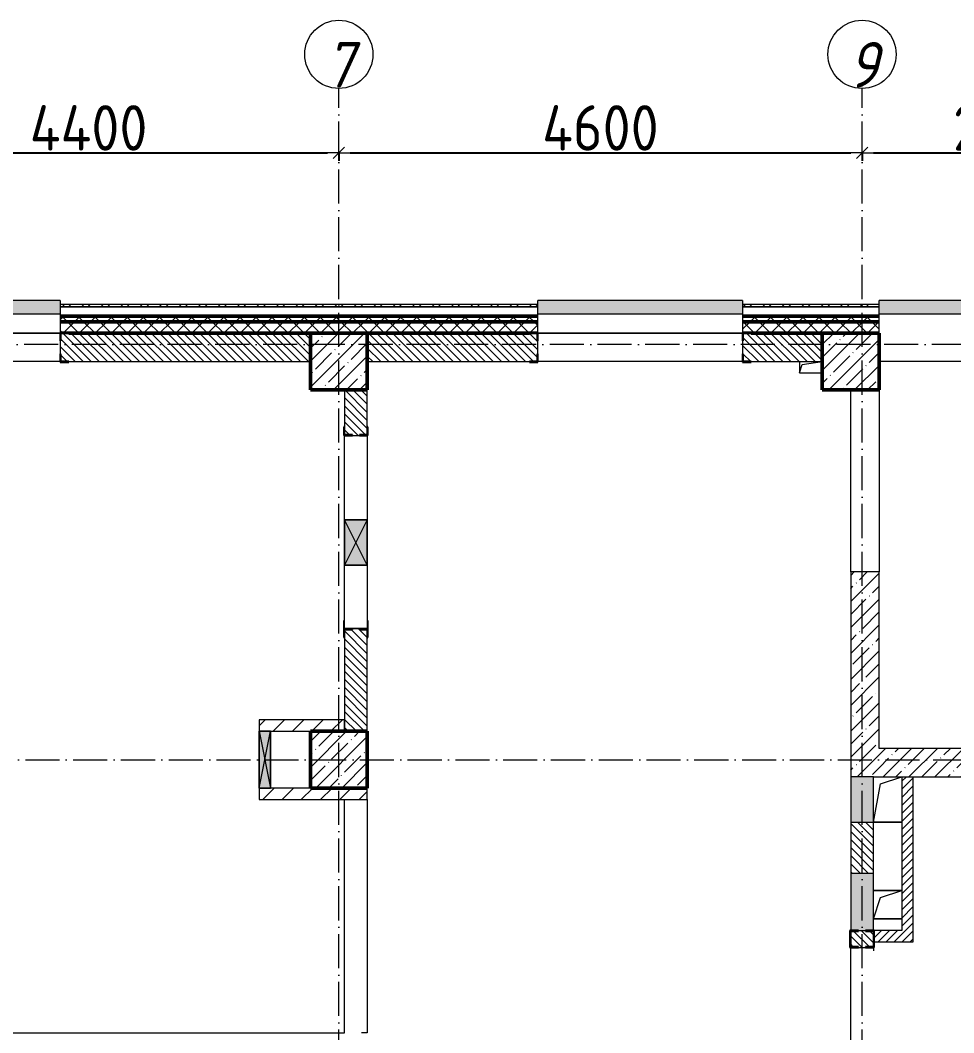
# Model space of a CAD drawing. Header units: millimetres. Extents: x -213536 to 1564669, y -45299 to 942238.
# Drawn here: x 149478 to 157685, y 500597 to 509497 of the extents above; entities that cross this region are included whole.
import ezdxf

# ---------------------------------------------------------------- set-up
doc = ezdxf.new("R2010")
doc.units = ezdxf.units.MM
doc.linetypes.add('50_200_ШТРИХ_1Т_ш5_п1_п1_', pattern=[700, 500, -100, 0, -100])
for name, color, linetype, lineweight in [('A-____-____-DIMS', 7, 'Continuous', 9), ('A-DETL-GENF-OTLN', 7, 'Continuous', 9), ('A-FLOR-____-OTLN', 7, 'Continuous', 9), ('A-GENM-____-MCUT', 7, 'Continuous', 25), ('A-GENM-____-OTLN', 7, 'Continuous', 9), ('A-GENM-____-OTLN-1', 7, 'Continuous', 25), ('A-GLAZ-____-OTLN', 7, 'Continuous', 9), ('A-WALL-____-MCUT-1', 7, 'Continuous', 9), ('A-WALL-____-MCUT-2', 7, 'Continuous', 50), ('A-WALL-____-MCUT-3', 7, 'Continuous', 9), ('A-WALL-____-OTLN', 7, 'Continuous', 9), ('A-WALL-____-PATT-1', 7, 'Continuous', 9), ('A-WALL-FNSH-MCUT-1', 7, 'Continuous', 9), ('I-WALL-____-OTLN', 7, 'Continuous', 9), ('S-COLS-____-MCUT', 7, 'Continuous', 50), ('S-COLS-____-OTLN', 7, 'Continuous', 9), ('S-GRID-____-IDEN', 7, 'Continuous', 9), ('S-GRID-____-OTLN-1', 7, '50_200_ШТРИХ_1Т_ш5_п1_п1_', 9)]:
    doc.layers.add(name, color=color, linetype=linetype, lineweight=lineweight)
doc.layers.add('A-GLAZ-____-OTLN-1', color=7, linetype='Continuous', lineweight=9, true_color=0xc0c0c0)
doc.styles.add('ISOCPEUR_I', font='isocpeui.ttf', dxfattribs={"width": 0.9, "height": 2.5})
doc.styles.add('СПДС', font='isocpeur.ttf', dxfattribs={"width": 0.9})
doc.dimstyles.new('Размера А3', dxfattribs={"dimtxt": 200, "dimasz": 100, "dimexe": 70, "dimexo": 100, "dimgap": 20, "dimtad": 1, "dimdec": 0, "dimrnd": 10, "dimzin": 0, "dimdsep": 46, "dimtxsty": 'СПДС', "dimblk": 'ARROWHEAD_6', "dimcen": 1, "dimclrd": 256, "dimclre": 256, "dimclrt": 256, "dimazin": 0, "dimtfac": 1, "dimtdec": 0, "dimtmove": 2, "dimatfit": 3, "dimfxl": 1, "dimtolj": 1, "dimtzin": 0, "dimarcsym": 0})
pattern_1 = [(135, (142429.057, 459015.94), (-35.35534, -35.35534), [])]
pattern_2 = [(45, (142429.06, 459015.94), (-70.71068, 70.71068), []), (135, (142429.06, 459015.94), (-70.71068, -70.71068), [])]
pattern_3 = [(45, (142429.06, 459015.94), (-114.04925, 114.04925), []), (45, (142543.1, 459015.94), (-114.04925, 114.04925), [201.612, -40.322, 3.353, -36.97])]
pattern_4 = [(45, (142429.057, 459015.94), (-35.35534, 35.35534), [])]
pattern_5 = [(45, (142429.06, 459015.94), (-84.8528, 84.8528), [])]

# ---------------------------------------------------------------- blocks, each defined once
blk = doc.blocks.new('BSC_Колонна _Прямоугольная - 500х500-V12-АР1_План отверстий 3 этажа в осях 1-64_А-ГГ')
at = {"layer": 'S-COLS-____-OTLN'}
h = blk.add_hatch(dxfattribs=at)
h.set_pattern_fill('FP_46', color=256, style=0, pattern_type=2)
h.set_pattern_definition([(45, (-9850, -43981.04), (-114.04925, 114.04925), []), (45, (-9735.95, -43981.04), (-114.04925, 114.04925), [201.613, -40.323, 3.353, -36.97])])
h.paths.add_polyline_path([(-250, -250), (250, -250), (250, 250), (-250, 250)], flags=0)
at = {"layer": 'S-COLS-____-MCUT'}
for p, q in [((250, 250), (-250, 250)), ((-250, 250), (-250, -250)), ((250, -250), (250, 250)), ((-250, -250), (250, -250))]:
    blk.add_line(p, q, dxfattribs=at)
blk = doc.blocks.new('BSC_Колонна _Прямоугольная - 500х500-V78-АР1_План отверстий 3 этажа в осях 1-64_А-ГГ')
at = {"layer": 'S-COLS-____-OTLN'}
h = blk.add_hatch(dxfattribs=at)
h.set_pattern_fill('FP_115', color=256, style=0, pattern_type=2)
h.set_pattern_definition([(45, (-9850, -47481.04), (-114.04925, 114.04925), []), (45, (-9735.95, -47481.04), (-114.04925, 114.04925), [201.613, -40.323, 3.353, -36.97])])
h.paths.add_polyline_path([(-250, -250), (250, -250), (250, 250), (-250, 250)], flags=0)
at = {"layer": 'S-COLS-____-MCUT'}
for p, q in [((250, 250), (-250, 250)), ((-250, 250), (-250, -250)), ((250, -250), (250, 250)), ((-250, -250), (250, -250))]:
    blk.add_line(p, q, dxfattribs=at)
blk = doc.blocks.new('Фахверк_СКБ_Уголок - 250_2700-27497298-АР1_План отверстий 3 этажа в осях 1-64_А-ГГ')
at = {"layer": 'A-GENM-____-MCUT'}
for p, q in [((200, 181), (125, 181)), ((125, 181), (125, 106)), ((200, 175), (200, 181)), ((125, 106), (131, 106)), ((131, 106), (131, 175)), ((131, 175), (200, 175)), ((131, -6), (125, -6)), ((125, -6), (125, -81)), ((125, -81), (200, -81)), ((131, -75), (131, -6)), ((200, -75), (131, -75)), ((200, -81), (200, -75))]:
    blk.add_line(p, q, dxfattribs=at)
blk = doc.blocks.new('Фахверк_СКБ_Уголок - 200_3960_зеркало-28268689-АР1_План отверстий 3 этажа в осях 1-64_А-ГГ')
at = {"layer": 'A-GENM-____-MCUT'}
for p, q in [((200, 156), (125, 156)), ((125, 156), (125, 81)), ((131, 81), (131, 150)), ((131, 150), (200, 150)), ((200, 150), (200, 156)), ((125, 81), (131, 81)), ((131, 19), (125, 19)), ((125, 19), (125, -56)), ((131, -50), (131, 19)), ((125, -56), (200, -56)), ((200, -50), (131, -50)), ((200, -56), (200, -50))]:
    blk.add_line(p, q, dxfattribs=at)
blk = doc.blocks.new('154_Стойка_СКБ_Уголок - СМ-2480_200-28346303-АР1_План отверстий 3 этажа в осях 1-64_А-ГГ')
at = {"layer": 'A-GENM-____-MCUT'}
for p, q in [((125, 156), (125, 81)), ((200, 156), (125, 156)), ((131, 81), (131, 150)), ((131, 150), (200, 150)), ((200, 150), (200, 156)), ((125, 81), (131, 81)), ((131, 19), (125, 19)), ((125, 19), (125, -56)), ((131, -50), (131, 19)), ((125, -56), (200, -56)), ((200, -50), (131, -50)), ((200, -56), (200, -50))]:
    blk.add_line(p, q, dxfattribs=at)
blk = doc.blocks.new('Стойка_Влож_Полоса боковая - Полоса-28213942-АР1_План отверстий 3 этажа в осях 1-64_А-ГГ')
at = {"layer": 'A-GENM-____-OTLN'}
for p, q in [((-5, 60), (0, 60)), ((-5, -60), (-5, 60)), ((0, 31), (0, -31)), ((0, -60), (-5, -60))]:
    blk.add_line(p, q, dxfattribs=at)
blk = doc.blocks.new('Стойка_Влож_Уголок_Опорный - Уголок-28213941-АР1_План отверстий 3 этажа в осях 1-64_А-ГГ')
at = {"layer": 'A-GENM-____-OTLN'}
for p, q in [((-212, -6), (-212, 0)), ((0, 0), (0, -6)), ((-212, -75), (-212, -6)), ((-212, -6), (-206, -6)), ((-212, -75), (-206, -75)), ((-6, -6), (0, -6)), ((-6, -75), (0, -75)), ((0, -6), (0, -75))]:
    blk.add_line(p, q, dxfattribs=at)
blk = doc.blocks.new('Фахверк_СКБ_Уголок - 200_3960-28268576-АР1_План отверстий 3 этажа в осях 1-64_А-ГГ')
at = {"layer": 'A-GENM-____-MCUT'}
for p, q in [((200, 156), (125, 156)), ((125, 156), (125, 81)), ((131, 81), (131, 150)), ((131, 150), (200, 150)), ((200, 150), (200, 156)), ((125, 81), (131, 81)), ((131, 19), (125, 19)), ((125, 19), (125, -56)), ((131, -50), (131, 19)), ((125, -56), (200, -56)), ((200, -50), (131, -50)), ((200, -56), (200, -50))]:
    blk.add_line(p, q, dxfattribs=at)
blk = doc.blocks.new('AR_Отверстие Ниша - Лючок-32403984-АР1_План отверстий 3 этажа в осях 1-64_А-ГГ')
at = {"layer": 'A-GLAZ-____-OTLN'}
blk.add_hatch(color=256, dxfattribs=at).paths.add_polyline_path([(200, -100), (200, 100), (-200, 100), (-200, -100), (-104.5, -100)], flags=0)
for p, q in [((200, 100), (-200, 100)), ((-200, 100), (-200, -100)), ((200, -100), (200, 100)), ((-200, -100), (200, -100))]:
    blk.add_line(p, q, dxfattribs=at)
blk = doc.blocks.new('AR_Отверстие Ниша - Лючок-32404007-АР1_План отверстий 3 этажа в осях 1-64_А-ГГ')
at = {"layer": 'A-GLAZ-____-OTLN'}
blk.add_hatch(color=256, dxfattribs=at).paths.add_polyline_path([(250, -100), (250, 100), (-250, 100), (-250, -100)], flags=0)
for p, q in [((250, 100), (-250, 100)), ((-250, 100), (-250, -100)), ((250, -31), (250, 31)), ((-250, -100), (250, -100))]:
    blk.add_line(p, q, dxfattribs=at)
blk = doc.blocks.new('AR_Отверстие прямоугольное _в плите_ - AR_Отверстие прямоугольное _в плите_-30459204-АР1_План отверстий 3 этажа в осях 1-64_А-ГГ')
at = {"layer": 'A-GENM-____-OTLN'}
for p, q in [((-62.5, 137.5), (125, 200)), ((-125, -200), (-62.5, 137.5)), ((-125, -200), (125, -200))]:
    blk.add_line(p, q, dxfattribs=at)
blk = doc.blocks.new('AR_Отверстие прямоугольное _в плите_ - AR_Отверстие прямоугольное _в плите_-30458064-АР1_План отверстий 3 этажа в осях 1-64_А-ГГ')
at = {"layer": 'A-GENM-____-OTLN'}
for p, q in [((125, 125), (-125, 125)), ((-62.5, 62.5), (125, 125)), ((-125, -125), (-62.5, 62.5)), ((-125, -125), (125, -125))]:
    blk.add_line(p, q, dxfattribs=at)
blk = doc.blocks.new('AR_Отверстие прямоугольное _в плите_ - AR_Отверстие прямоугольное _в плите_-V180-АР1_План отверстий 3 этажа в осях 1-64_А-ГГ')
at = {"layer": 'A-GENM-____-OTLN'}
for p, q in [((-100, 50), (-100, -50)), ((-100, -50), (-75, 25)), ((-75, 25), (100, 50)), ((-100, -50), (100, -50))]:
    blk.add_line(p, q, dxfattribs=at)
blk = doc.blocks.new('Отлив_СКБ - Отлив витража_120_НВФ-31885289-АР1_План отверстий 3 этажа в осях 1-64_А-ГГ')
at = {"layer": 'A-GLAZ-____-OTLN-1'}
for points in [[(1000, 2), (1000, 120), (0, 120), (0, 2)], [(1000, 0), (1000, 2), (0, 2), (0, 0)]]:
    blk.add_hatch(color=256, dxfattribs=at).paths.add_polyline_path(points, flags=0)
at = {"layer": 'A-GLAZ-____-OTLN'}
for p, q in [((0, 83), (0, 120)), ((1000, 120), (0, 120)), ((1000, 120), (1000, 83)), ((0, 2), (1000, 2)), ((1000, 0), (0, 0))]:
    blk.add_line(p, q, dxfattribs=at)
blk = doc.blocks.new('Отлив_СКБ - Отлив витража_120_НВФ-V216-АР1_План отверстий 3 этажа в осях 1-64_А-ГГ')
at = {"layer": 'A-GLAZ-____-OTLN-1'}
for points in [[(0, 2), (1800, 2), (1800, 120), (0, 120), (0, 63)], [(0, 0), (1800, 0), (1800, 2), (0, 2)]]:
    blk.add_hatch(color=256, dxfattribs=at).paths.add_polyline_path(points, flags=0)
at = {"layer": 'A-GLAZ-____-OTLN'}
for p, q in [((0, 83), (0, 120)), ((1800, 120), (0, 120)), ((1800, 120), (1800, 83)), ((0, 2), (1800, 2)), ((1800, 0), (0, 0))]:
    blk.add_line(p, q, dxfattribs=at)
blk = doc.blocks.new('AR_Отверстие прямоугольное _в стене__БезПР - AR_Отверстие прямоугольное _в стене__БезПР-36899427-АР1_План отверстий 3 этажа в осях 1-64_А-ГГ')
at = {"layer": 'A-GLAZ-____-OTLN'}
blk.add_hatch(color=256, dxfattribs=at).paths.add_polyline_path([(200, -100), (200, 100), (-200, 100), (-200, -100)], flags=0)
at = {"layer": 'A-DETL-GENF-OTLN'}
for p, q in [((-200, -100), (-200, 100)), ((-200, 100), (200, 100)), ((200, 100), (-200, -100)), ((-200, 100), (200, -100)), ((200, 100), (-200, 100)), ((-200, 100), (-200, -100)), ((200, 100), (200, -100)), ((200, -100), (200, 100)), ((200, -100), (-200, -100)), ((-200, -100), (200, -100))]:
    blk.add_line(p, q, dxfattribs=at)
at = {"layer": 'A-GLAZ-____-OTLN'}
blk.add_line((200, 100), (-200, 100), dxfattribs=at)
blk = doc.blocks.new('AR_Отверстие прямоугольное _в стене__БезПР - AR_Отверстие прямоугольное _в стене__БезПР-36788943-АР1_План отверстий 3 этажа в осях 1-64_А-ГГ')
at = {"layer": 'A-GLAZ-____-OTLN'}
blk.add_hatch(color=256, dxfattribs=at).paths.add_polyline_path([(-250, -50), (250, -50), (250, 50), (-250, 50)], flags=0)
at = {"layer": 'A-DETL-GENF-OTLN'}
for p, q in [((-250, -50), (-250, 50)), ((-250, 50), (250, 50)), ((250, 50), (-250, -50)), ((-250, 50), (250, -50)), ((250, 50), (-250, 50)), ((-250, 50), (-250, -50)), ((250, 50), (250, -50)), ((250, -50), (250, 50)), ((250, -50), (-250, -50)), ((-250, -50), (250, -50))]:
    blk.add_line(p, q, dxfattribs=at)
at = {"layer": 'A-GLAZ-____-OTLN'}
blk.add_line((250, 50), (-250, 50), dxfattribs=at)
blk = doc.blocks.new('Ось сетки - Круг_Ø6_00__ISO-2_5_0_9K_-25732049-АР1_План отверстий 3 этажа в осях 1-64_А-ГГ')
at = {"layer": 'S-GRID-____-IDEN'}
blk.add_circle((0, 0), 3, dxfattribs=at)
blk = doc.blocks.new('ARROWHEAD_6')
at = {"color": 0, "linetype": 'Continuous'}
for p, q in [((0, 0), (-1, 0)), ((-0.5, -0.5), (0.5, 0.5))]:
    blk.add_line(p, q, dxfattribs=at)
blk = doc.blocks.new('*D2880')
at = {"layer": 'A-____-____-DIMS', "lineweight": -2, "transparency": 16777216}
for p, q in [((147879.1, 508336.8), (147879.1, 508260.7)), ((147979.1, 508330.7), (152179.1, 508330.7)), ((152279.1, 508336.8), (152279.1, 508260.7))]:
    blk.add_line(p, q, dxfattribs=at)
at = {"layer": 'Defpoints', "color": 0, "lineweight": 50, "transparency": 16777216}
for p in [(147879.1, 508436.8), (152279.1, 508436.8), (152279.1, 508330.7)]:
    blk.add_point(p, dxfattribs=at)
at = {"layer": 'A-____-____-DIMS', "lineweight": -2, "transparency": 16777216, "xscale": 100, "yscale": 100, "zscale": 100, "rotation": 180}
blk.add_blockref('ARROWHEAD_6', (147879.1, 508330.7), dxfattribs=at)
at = {"layer": 'A-____-____-DIMS', "lineweight": -2, "transparency": 16777216, "xscale": 100, "yscale": 100, "zscale": 100}
blk.add_blockref('ARROWHEAD_6', (152279.1, 508330.7), dxfattribs=at)
at = {"layer": 'A-____-____-DIMS', "transparency": 16777216, "insert": (150079.1, 508550.7), "char_height": 400, "attachment_point": 5, "style": 'СПДС'}
blk.add_mtext('\\A1;4400', dxfattribs=at)
blk = doc.blocks.new('*D2881')
at = {"layer": 'A-____-____-DIMS', "lineweight": -2, "transparency": 16777216}
for p, q in [((152279.1, 508336.8), (152279.1, 508260.7)), ((152379.1, 508330.7), (156779.1, 508330.7)), ((156879.1, 508336.8), (156879.1, 508260.7))]:
    blk.add_line(p, q, dxfattribs=at)
at = {"layer": 'Defpoints', "color": 0, "lineweight": 50, "transparency": 16777216}
for p in [(152279.1, 508436.8), (156879.1, 508436.8), (156879.1, 508330.7)]:
    blk.add_point(p, dxfattribs=at)
at = {"layer": 'A-____-____-DIMS', "lineweight": -2, "transparency": 16777216, "xscale": 100, "yscale": 100, "zscale": 100, "rotation": 180}
blk.add_blockref('ARROWHEAD_6', (152279.1, 508330.7), dxfattribs=at)
at = {"layer": 'A-____-____-DIMS', "lineweight": -2, "transparency": 16777216, "xscale": 100, "yscale": 100, "zscale": 100}
blk.add_blockref('ARROWHEAD_6', (156879.1, 508330.7), dxfattribs=at)
at = {"layer": 'A-____-____-DIMS', "transparency": 16777216, "insert": (154579.1, 508550.7), "char_height": 400, "attachment_point": 5, "style": 'СПДС'}
blk.add_mtext('\\A1;4600', dxfattribs=at)
blk = doc.blocks.new('*D2882')
at = {"layer": 'A-____-____-DIMS', "lineweight": -2, "transparency": 16777216}
for p, q in [((156879.1, 508336.8), (156879.1, 508260.7)), ((156979.1, 508330.7), (159379.1, 508330.7)), ((159479.1, 508336.8), (159479.1, 508260.7))]:
    blk.add_line(p, q, dxfattribs=at)
at = {"layer": 'Defpoints', "color": 0, "lineweight": 50, "transparency": 16777216}
for p in [(156879.1, 508436.8), (159479.1, 508436.8), (159479.1, 508330.7)]:
    blk.add_point(p, dxfattribs=at)
at = {"layer": 'A-____-____-DIMS', "lineweight": -2, "transparency": 16777216, "xscale": 100, "yscale": 100, "zscale": 100, "rotation": 180}
blk.add_blockref('ARROWHEAD_6', (156879.1, 508330.7), dxfattribs=at)
at = {"layer": 'A-____-____-DIMS', "lineweight": -2, "transparency": 16777216, "xscale": 100, "yscale": 100, "zscale": 100}
blk.add_blockref('ARROWHEAD_6', (159479.1, 508330.7), dxfattribs=at)
at = {"layer": 'A-____-____-DIMS', "transparency": 16777216, "insert": (158179.1, 508550.7), "char_height": 400, "attachment_point": 5, "style": 'СПДС'}
blk.add_mtext('\\A1;2600', dxfattribs=at)

msp = doc.modelspace()

# ---------------------------------------------------------------- hatches: boundary and pattern name
at = {"layer": 'A-WALL-____-PATT-1'}
h = msp.add_hatch(dxfattribs=at)
h.set_pattern_fill('FP_3', color=256, style=0, pattern_type=2)
h.set_pattern_definition([(45, (142429.06, 459015.94), (-85.53659, 85.53659), []), (45, (142486.08, 459015.94), (-85.53659, 85.53659), [])])
h.paths.add_polyline_path([(166209.1, 506977), (166209.1, 506997), (158029.1, 506997), (158029.1, 506977), (163625, 506977)], flags=0)
h.paths.add_polyline_path([(157029.1, 506977), (157029.1, 506997), (155829.1, 506997), (155829.1, 506977), (156555.1, 506977)], flags=0)
h.paths.add_polyline_path([(154029.1, 506977), (154029.1, 506997), (149829.1, 506997), (149829.1, 506977), (153020.2, 506977)], flags=0)
h.paths.add_polyline_path([(148029.1, 506977), (148029.1, 506997), (139749.1, 506997), (139749.1, 506977), (147717.8, 506977)], flags=0)
h = msp.add_hatch(dxfattribs=at)
h.set_pattern_fill('FP_1', color=256, style=0, pattern_type=2)
h.set_pattern_definition(pattern_2)
h.paths.add_polyline_path([(166209.1, 506847), (166209.1, 506897), (158029.1, 506897), (158029.1, 506847), (163625, 506847)], flags=0)
h.paths.add_polyline_path([(157029.1, 506847), (157029.1, 506897), (155829.1, 506897), (155829.1, 506847), (156555.1, 506847)], flags=0)
h.paths.add_polyline_path([(154029.1, 506847), (154029.1, 506897), (149829.1, 506897), (149829.1, 506847), (153020.2, 506847)], flags=0)
h.paths.add_polyline_path([(147717.8, 506847), (148029.1, 506847), (148029.1, 506897), (139879.1, 506897), (139879.1, 506847), (145950.3, 506847)], flags=0)
h = msp.add_hatch(dxfattribs=at)
h.set_pattern_fill('FP_1', color=256, style=0, pattern_type=2)
h.set_pattern_definition(pattern_2)
h.paths.add_polyline_path([(166129.1, 506747), (166209.1, 506747), (166209.1, 506847), (158029.1, 506847), (158029.1, 506747), (166079.1, 506747)], flags=0)
h.paths.add_polyline_path([(157029.1, 506747), (157029.1, 506847), (155829.1, 506847), (155829.1, 506753), (155904.1, 506753), (155904.1, 506747), (156555.1, 506747)], flags=0)
h.paths.add_polyline_path([(153954.1, 506747), (153954.1, 506753), (154029.1, 506753), (154029.1, 506847), (149829.1, 506847), (149829.1, 506753), (149904.1, 506753), (149904.1, 506747), (153020.2, 506747)], flags=0)
h.paths.add_polyline_path([(148029.1, 506747), (148029.1, 506847), (139979.1, 506847), (139979.1, 506747), (147717.8, 506747)], flags=0)
h = msp.add_hatch(dxfattribs=at)
h.set_pattern_fill('FP_6', color=256, style=0, pattern_type=2)
h.set_pattern_definition(pattern_1)
h.paths.add_polyline_path([(152029.1, 506497), (152029.1, 506747), (149835.1, 506747), (149835.1, 506678), (149829.1, 506678), (149829.1, 506566), (149835.1, 506566), (149835.1, 506497), (151252.7, 506497)], flags=0)
h = msp.add_hatch(dxfattribs=at)
h.set_pattern_fill('FP_6', color=256, style=0, pattern_type=2)
h.set_pattern_definition(pattern_1)
h.paths.add_polyline_path([(155835.1, 506497), (156529.1, 506497), (156529.1, 506747), (155835.1, 506747), (155835.1, 506678), (155829.1, 506678), (155829.1, 506566), (155835.1, 506566)], flags=0)
h.paths.add_polyline_path([(152529.1, 506497), (154023.1, 506498), (154023.1, 506566), (154029.1, 506566), (154029.1, 506678), (154023.1, 506678), (154023.1, 506747), (152529.1, 506747)], flags=0)
h = msp.add_hatch(dxfattribs=at)
h.set_pattern_fill('FP_6', color=256, style=0, pattern_type=2)
h.set_pattern_definition(pattern_1)
h.paths.add_polyline_path([(152529.1, 503247), (152529.1, 504141), (152460.1, 504141), (152460.1, 504147), (152398.1, 504147), (152398.1, 504141), (152329.1, 504141), (152329.1, 503247), (152489.1, 503247)], flags=0)
h.paths.add_polyline_path([(152460.1, 505847), (152460.1, 505853), (152529.1, 505853), (152529.1, 506247), (152329.1, 506247), (152329.1, 505853), (152398.1, 505853), (152398.1, 505847)], flags=0)
h = msp.add_hatch(dxfattribs=at)
h.set_pattern_fill('FP_38', color=256, style=0, pattern_type=2)
h.set_pattern_definition(pattern_3)
h.paths.add_polyline_path([(156779.1, 502847), (157029.1, 502847), (157029.1, 504647), (156779.1, 504647), (156779.1, 504471.6)], flags=0)
h = msp.add_hatch(dxfattribs=at)
h.set_pattern_fill('FP_4', color=256, style=0, pattern_type=2)
h.set_pattern_definition(pattern_5)
h.paths.add_polyline_path([(152329.1, 503247), (152329.1, 503347), (151579.1, 503347), (151579.1, 503247), (152029.1, 503247)], flags=0)
h = msp.add_hatch(dxfattribs=at)
h.set_pattern_fill('FP_38', color=256, style=0, pattern_type=2)
h.set_pattern_definition(pattern_3)
h.paths.add_polyline_path([(165479.1, 502847), (165479.1, 503097), (157029.1, 503097), (157029.1, 502847), (163625, 502847)], flags=0)
h = msp.add_hatch(dxfattribs=at)
h.set_pattern_fill('FP_5', color=256, style=0, pattern_type=2)
h.set_pattern_definition(pattern_4)
h.paths.add_polyline_path([(157329.1, 501497), (157329.1, 502847), (157229.1, 502847), (157229.1, 501497)], flags=0)
h = msp.add_hatch(dxfattribs=at)
h.set_pattern_fill('FP_4', color=256, style=0, pattern_type=2)
h.set_pattern_definition(pattern_5)
h.paths.add_polyline_path([(151679.1, 502647), (152529.1, 502647), (152529.1, 502747), (151579.1, 502747), (151579.1, 502647)], flags=0)
h = msp.add_hatch(dxfattribs=at)
h.set_pattern_fill('FP_6', color=256, style=0, pattern_type=2)
h.set_pattern_definition(pattern_1)
h.paths.add_polyline_path([(156819.1, 500397), (156979.1, 500397), (156979.1, 500447), (156779.1, 500447), (156779.1, 500397)], flags=0)
h.paths.add_polyline_path([(156910.1, 501347), (156910.1, 501353), (156979.1, 501353), (156979.1, 501491), (156910.1, 501491), (156910.1, 501497), (156848.1, 501497), (156848.1, 501491), (156779.1, 501491), (156779.9, 501353), (156848.1, 501353), (156848.1, 501347)], flags=0)
h.paths.add_polyline_path([(156979.1, 501997), (156979.1, 502447), (156779.1, 502447), (156779.1, 501997), (156865.7, 501997)], flags=0)
h = msp.add_hatch(dxfattribs=at)
h.set_pattern_fill('FP_5', color=256, style=0, pattern_type=2)
h.set_pattern_definition(pattern_4)
h.paths.add_polyline_path([(156985.1, 501397), (157329.1, 501397), (157329.1, 501497), (156985.1, 501497), (156985.1, 501399.4)], flags=0)
at = {"layer": 'S-COLS-____-OTLN'}
h = msp.add_hatch(dxfattribs=at)
h.set_pattern_fill('FP_38', color=256, style=0, pattern_type=2)
h.set_pattern_definition(pattern_3)
h.paths.add_polyline_path([(156555.1, 506247), (157029.1, 506247), (157029.1, 506747), (156529.1, 506747), (156529.1, 506247)], flags=0)

# ---------------------------------------------------------------- linework, layer by layer
at = {"layer": 'A-FLOR-____-OTLN'}
for p, q in [((157229.1, 502447), (156979.1, 502447)), ((156979.1, 501847), (157229.1, 501847)), ((157229.1, 501597), (156979.1, 501597))]:
    msp.add_line(p, q, dxfattribs=at)
at = {"layer": 'A-WALL-____-MCUT-1'}
for p, q in [((156779.1, 504647), (156779.1, 502847)), ((157029.1, 504647), (156779.1, 504647)), ((157029.1, 503097), (157029.1, 504647)), ((165479.1, 503097), (157029.1, 503097)), ((156979.1, 502847), (165479.1, 502847))]:
    msp.add_line(p, q, dxfattribs=at)
at = {"layer": 'A-WALL-____-MCUT-2'}
for p, q in [((154029.1, 506897), (149829.1, 506897)), ((157029.1, 506897), (155829.1, 506897)), ((154029.1, 506847), (149829.1, 506847)), ((157029.1, 506847), (155829.1, 506847)), ((149904.1, 506747), (152029.1, 506747)), ((153954.1, 506747), (152529.1, 506747)), ((156529.1, 506747), (155904.1, 506747)), ((156529.1, 506497), (156529.1, 506747))]:
    msp.add_line(p, q, dxfattribs=at)
at = {"layer": 'A-WALL-____-MCUT-3'}
for p, q in [((154029.1, 506977), (149829.1, 506977)), ((149829.1, 506977), (149829.1, 506753)), ((154029.1, 506753), (154029.1, 506977)), ((157029.1, 506977), (155829.1, 506977)), ((155829.1, 506977), (155829.1, 506753)), ((157029.1, 506747), (157029.1, 506977)), ((149829.1, 506678), (149829.1, 506566)), ((154029.1, 506566), (154029.1, 506678)), ((155829.1, 506678), (155829.1, 506566)), ((156529.1, 506747), (157029.1, 506747)), ((149904.1, 506497), (152029.1, 506497)), ((152529.1, 506497), (153954.1, 506497)), ((155904.1, 506497), (156529.1, 506497)), ((152329.1, 506247), (152329.1, 505922)), ((152529.1, 505922), (152529.1, 506247)), ((152398.1, 505847), (152460.1, 505847)), ((152329.1, 504072), (152329.1, 503247)), ((152529.1, 503247), (152529.1, 504072)), ((156779.1, 502447), (156779.1, 501997)), ((156979.1, 501997), (156979.1, 502447)), ((156848.1, 501347), (156910.1, 501347))]:
    msp.add_line(p, q, dxfattribs=at)
at = {"layer": 'A-WALL-____-OTLN'}
for p, q in [((149829.1, 506747), (148029.1, 506747)), ((148029.1, 506747), (149829.1, 506747)), ((155829.1, 506747), (154029.1, 506747)), ((154029.1, 506747), (155829.1, 506747)), ((149829.1, 506497), (148029.1, 506497)), ((155829.1, 506497), (154029.1, 506497)), ((158029.1, 506497), (157029.1, 506497)), ((156779.1, 504647), (156779.1, 506247)), ((157029.1, 506247), (157029.1, 504647))]:
    msp.add_line(p, q, dxfattribs=at)
at = {"layer": 'A-WALL-FNSH-MCUT-1'}
for p, q in [((154029.1, 506997), (149829.1, 506997)), ((149829.1, 506997), (149829.1, 506977)), ((149829.1, 506977), (154029.1, 506977)), ((154029.1, 506977), (154029.1, 506997)), ((157029.1, 506997), (155829.1, 506997)), ((155829.1, 506997), (155829.1, 506977)), ((155829.1, 506977), (157029.1, 506977)), ((157029.1, 506977), (157029.1, 506997)), ((152329.1, 503347), (151579.1, 503347)), ((151579.1, 503347), (151579.1, 503247)), ((152329.1, 503247), (152329.1, 503347)), ((151679.1, 503247), (152029.1, 503247)), ((157229.1, 502847), (157229.1, 501497)), ((157329.1, 501397), (157329.1, 502847)), ((151579.1, 502747), (151579.1, 502647)), ((152029.1, 502747), (151679.1, 502747)), ((152529.1, 502647), (152529.1, 502747)), ((151579.1, 502647), (152529.1, 502647)), ((157229.1, 501497), (156985.1, 501497)), ((156985.1, 501397), (157329.1, 501397))]:
    msp.add_line(p, q, dxfattribs=at)
at = {"layer": 'I-WALL-____-OTLN'}
for p, q in [((152329.1, 505107), (152329.1, 505847)), ((152529.1, 505847), (152529.1, 505107)), ((152329.1, 504147), (152329.1, 504707)), ((152529.1, 504707), (152529.1, 504147)), ((152329.1, 500597), (152329.1, 502647)), ((152529.1, 502647), (152529.1, 500597)), ((156779.1, 500522), (156779.1, 501347)), ((156979.1, 501347), (156979.1, 501317)), ((148029.1, 500597), (152329.1, 500597)), ((152529.1, 500597), (152479.1, 500597))]:
    msp.add_line(p, q, dxfattribs=at)
at = {"layer": 'S-COLS-____-MCUT'}
for p, q in [((157029.1, 506747), (156529.1, 506747)), ((157029.1, 506247), (157029.1, 506747)), ((156529.1, 506497), (156529.1, 506247)), ((156529.1, 506247), (157029.1, 506247))]:
    msp.add_line(p, q, dxfattribs=at)
at = {"layer": 'S-COLS-____-OTLN'}
msp.add_line((156529.1, 506747), (156529.1, 506497), dxfattribs=at)
at = {"layer": 'S-GRID-____-OTLN-1', "color": 251, "ltscale": 0.6, "true_color": 0x636466}
for p, q in [((152279.1, 454533.3), (152279.1, 508896.9)), ((156879.1, 454533.3), (156879.1, 508896.9)), ((169136.8, 506647), (137760.3, 506647)), ((137760.3, 502997), (169136.8, 502997))]:
    msp.add_line(p, q, dxfattribs=at)

# ---------------------------------------------------------------- block references
at = {"layer": 'A-GENM-____-OTLN'}
for name, p in [('AR_Отверстие прямоугольное _в плите_ - AR_Отверстие прямоугольное _в плите_-V180-АР1_План отверстий 3 этажа в осях 1-64_А-ГГ', (156429.1, 506447)), ('AR_Отверстие прямоугольное _в плите_ - AR_Отверстие прямоугольное _в плите_-30459204-АР1_План отверстий 3 этажа в осях 1-64_А-ГГ', (157104.1, 502647)), ('AR_Отверстие прямоугольное _в плите_ - AR_Отверстие прямоугольное _в плите_-30458064-АР1_План отверстий 3 этажа в осях 1-64_А-ГГ', (157104.1, 501722))]:
    msp.add_blockref(name, p, dxfattribs=at)
for name, p, rotation in [('Стойка_Влож_Уголок_Опорный - Уголок-28213941-АР1_План отверстий 3 этажа в осях 1-64_А-ГГ', (152323.1, 504147), 180), ('Стойка_Влож_Полоса боковая - Полоса-28213942-АР1_План отверстий 3 этажа в осях 1-64_А-ГГ', (152429.1, 504147), 269.9999999999999)]:
    msp.add_blockref(name, p, dxfattribs=dict(at, rotation=rotation))
at = {"layer": 'A-GENM-____-OTLN-1'}
for p in [(149704.1, 506572), (155704.1, 506572)]:
    msp.add_blockref('Фахверк_СКБ_Уголок - 250_2700-27497298-АР1_План отверстий 3 этажа в осях 1-64_А-ГГ', p, dxfattribs=at)
for name, p, rotation in [('Фахверк_СКБ_Уголок - 250_2700-27497298-АР1_План отверстий 3 этажа в осях 1-64_А-ГГ', (154154.1, 506672), 180), ('Фахверк_СКБ_Уголок - 200_3960-28268576-АР1_План отверстий 3 этажа в осях 1-64_А-ГГ', (152479.1, 505722), 89.99999999999991), ('154_Стойка_СКБ_Уголок - СМ-2480_200-28346303-АР1_План отверстий 3 этажа в осях 1-64_А-ГГ', (152379.1, 504272), 269.9999999999999), ('Фахверк_СКБ_Уголок - 200_3960_зеркало-28268689-АР1_План отверстий 3 этажа в осях 1-64_А-ГГ', (156829.1, 501622), 270.0000000000007), ('Фахверк_СКБ_Уголок - 200_3960_зеркало-28268689-АР1_План отверстий 3 этажа в осях 1-64_А-ГГ', (156929.1, 501222), 90.00000000000071)]:
    msp.add_blockref(name, p, dxfattribs=dict(at, rotation=rotation))
at = {"layer": 'A-GLAZ-____-OTLN'}
for name, p in [('Отлив_СКБ - Отлив витража_120_НВФ-V216-АР1_План отверстий 3 этажа в осях 1-64_А-ГГ', (148029.1, 506914)), ('Отлив_СКБ - Отлив витража_120_НВФ-V216-АР1_План отверстий 3 этажа в осях 1-64_А-ГГ', (154029.1, 506914)), ('Отлив_СКБ - Отлив витража_120_НВФ-31885289-АР1_План отверстий 3 этажа в осях 1-64_А-ГГ', (157029.1, 506914))]:
    msp.add_blockref(name, p, dxfattribs=at)
for name, p, rotation in [('AR_Отверстие прямоугольное _в стене__БезПР - AR_Отверстие прямоугольное _в стене__БезПР-36899427-АР1_План отверстий 3 этажа в осях 1-64_А-ГГ', (152429.1, 504907), 269.9999999999999), ('AR_Отверстие прямоугольное _в стене__БезПР - AR_Отверстие прямоугольное _в стене__БезПР-36788943-АР1_План отверстий 3 этажа в осях 1-64_А-ГГ', (151629.1, 502997), 89.9999999999999), ('AR_Отверстие Ниша - Лючок-32403984-АР1_План отверстий 3 этажа в осях 1-64_А-ГГ', (156879.1, 502647), 270.0000000000007), ('AR_Отверстие Ниша - Лючок-32404007-АР1_План отверстий 3 этажа в осях 1-64_А-ГГ', (156879.1, 501747), 270.0000000000007)]:
    msp.add_blockref(name, p, dxfattribs=dict(at, rotation=rotation))
at = {"layer": 'S-COLS-____-OTLN'}
for name, p in [('BSC_Колонна _Прямоугольная - 500х500-V78-АР1_План отверстий 3 этажа в осях 1-64_А-ГГ', (152279.1, 506497)), ('BSC_Колонна _Прямоугольная - 500х500-V12-АР1_План отверстий 3 этажа в осях 1-64_А-ГГ', (152279.1, 502997))]:
    msp.add_blockref(name, p, dxfattribs=at)
at = {"layer": 'S-GRID-____-IDEN', "xscale": 99.99999999999993, "yscale": 99.99999999999993, "zscale": 99.99999999999993}
for p in [(152279.1, 509196.9), (156879.1, 509196.9)]:
    msp.add_blockref('Ось сетки - Круг_Ø6_00__ISO-2_5_0_9K_-25732049-АР1_План отверстий 3 этажа в осях 1-64_А-ГГ', p, dxfattribs=at)

# ---------------------------------------------------------------- texts
at = {"layer": 'S-GRID-____-IDEN', "char_height": 400, "width": 202.025, "attachment_point": 1, "style": 'ISOCPEUR_I'}
for s, insert in [('\\fISOCPEUR|b0|i1|c204|p34|;\\W.9;7', (152157.4, 509305.7)), ('\\fISOCPEUR|b0|i1|c204|p34|;\\W.9;9', (156757.4, 509305.7))]:
    msp.add_mtext(s, dxfattribs=dict(at, insert=insert))

# ---------------------------------------------------------------- dimensions: what is measured, and where the dimension line sits
at = {"layer": 'A-____-____-DIMS'}
for base, p1, p2, picture, middle in [((152279.1, 508330.7), (147879.1, 508436.8), (152279.1, 508436.8), '*D2880', (150079.1, 508550.7)), ((156879.1, 508330.7), (152279.1, 508436.8), (156879.1, 508436.8), '*D2881', (154579.1, 508550.7)), ((159479.1, 508330.7), (156879.1, 508436.8), (159479.1, 508436.8), '*D2882', (158179.1, 508550.7))]:
    dim = msp.add_linear_dim(base=base, p1=p1, p2=p2, dimstyle='Размера А3', override={"dimtxt": 400}, dxfattribs=at)
    dim.commit()
    dim.dimension.update_dxf_attribs({"geometry": picture, "text_midpoint": middle})

doc.saveas('drawing.dxf')
